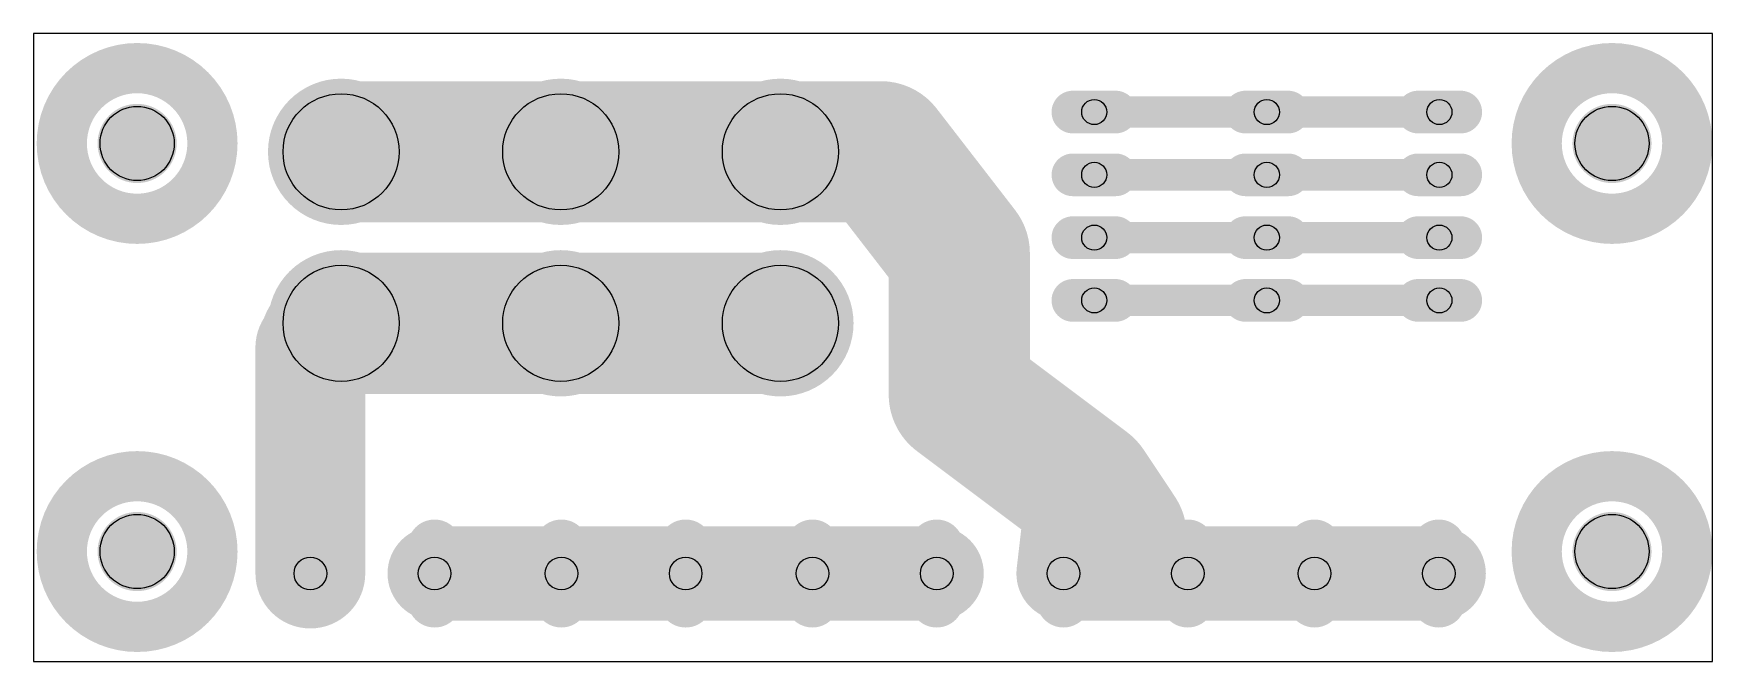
# Model space of a CAD drawing. Extents: x 0 to 67.9, y 0 to 25.4.
import ezdxf

# ---------------------------------------------------------------- set-up
doc = ezdxf.new("R2010")
doc.units = 0
for name, color, linetype in [('16', 174, 'CONTINUOUS'), ('17', 94, 'CONTINUOUS'), ('20', 178, 'CONTINUOUS'), ('30', 251, 'CONTINUOUS'), ('40', 174, 'CONTINUOUS'), ('42', 174, 'CONTINUOUS'), ('44', 251, 'CONTINUOUS')]:
    doc.layers.add(name, color=color, linetype=linetype)

# ---------------------------------------------------------------- blocks, each defined once
blk = doc.blocks.new('ROUNDP')
at = {"const_width": 0.5}
blk.add_lwpolyline([(0, -0.25, 1), (0, 0.25, 1), (0, -0.25)], format="xyb", dxfattribs=at)
blk = doc.blocks.new('LONGP100')
at = {"const_width": 1}
blk.add_lwpolyline([(-0.5, 0), (0.5, 0)], dxfattribs=at)
at = {"const_width": 0.5}
for points in [[(-0.5, 0.25, 1), (-0.5, -0.25)], [(0.5, -0.25, 1), (0.5, 0.25)]]:
    blk.add_lwpolyline(points, format="xyb", dxfattribs=at)

msp = doc.modelspace()

# ---------------------------------------------------------------- linework, layer by layer
at = {"layer": '16'}
for points, const_width in [([(12.446, 22.0458, 1), (12.446, 19.1883)], 2.8575), ([(21.336, 22.0458, 1), (21.336, 19.1883)], 2.8575), ([(21.336, 19.1883, 1), (21.336, 22.0458)], 2.8575), ([(30.226, 22.0458, 1), (30.226, 19.1883)], 2.8575), ([(30.226, 19.1883, 1), (30.226, 22.0458)], 2.8575), ([(35.4204, 21.4908, 1), (33.1596, 19.7432)], 2.8575), ([(34.29, 19.1883, 1), (34.29, 22.0458)], 2.8575), ([(42.926, 22.5425, 1), (42.926, 21.9075)], 0.635), ([(49.911, 22.5425, 1), (49.911, 21.9075)], 0.635), ([(49.911, 21.9075, 1), (49.911, 22.5425)], 0.635), ([(56.896, 21.9075, 1), (56.896, 22.5425)], 0.635), ([(42.926, 20.0025, 1), (42.926, 19.3675)], 0.635), ([(49.911, 20.0025, 1), (49.911, 19.3675)], 0.635), ([(49.911, 19.3675, 1), (49.911, 20.0025)], 0.635), ([(56.896, 19.3675, 1), (56.896, 20.0025)], 0.635), ([(38.8938, 16.51, 1), (36.0363, 16.51)], 2.8575), ([(36.3346, 15.6362, 1), (38.5954, 17.3838)], 2.8575), ([(42.926, 17.4625, 1), (42.926, 16.8275)], 0.635), ([(49.911, 17.4625, 1), (49.911, 16.8275)], 0.635), ([(49.911, 16.8275, 1), (49.911, 17.4625)], 0.635), ([(56.896, 16.8275, 1), (56.896, 17.4625)], 0.635), ([(12.446, 15.1083, 1), (12.446, 12.2508)], 2.8575), ([(21.336, 15.1083, 1), (21.336, 12.2508)], 2.8575), ([(21.336, 12.2508, 1), (21.336, 15.1083)], 2.8575), ([(30.226, 12.2508, 1), (30.226, 15.1083)], 2.8575), ([(13.2824, 12.7239, 1), (11.6096, 14.6351)], 2.54), ([(10.8841, 14.0001, 1), (12.5569, 12.0889)], 2.54), ([(12.335, 12.1186, 1), (11.106, 13.9704)], 2.2225), ([(42.926, 14.9225, 1), (42.926, 14.2875)], 0.635), ([(49.911, 14.9225, 1), (49.911, 14.2875)], 0.635), ([(49.911, 14.2875, 1), (49.911, 14.9225)], 0.635), ([(56.896, 14.2875, 1), (56.896, 14.9225)], 0.635), ([(12.3127, 12.7, 1), (10.0902, 12.7)], 2.2225), ([(10.5869, 13.6259, 1), (11.8159, 11.7741)], 2.2225), ([(38.3223, 11.938, 1), (36.6078, 9.652)], 2.8575), ([(36.0363, 10.795, 1), (38.8938, 10.795)], 2.8575), ([(43.7338, 7.7775, 1), (41.3562, 6.1925)], 2.8575), ([(41.6878, 5.842, 1), (43.4023, 8.128)], 2.8575), ([(42.2511, 6.639, 1), (41.6197, 4.8418)], 1.905), ([(42.8815, 5.6304, 1), (40.9893, 5.8504)], 1.905), ([(42.6262, 4.2875, 1), (45.0038, 5.8725)], 2.8575), ([(43.4993, 4.1814, 1), (44.1307, 5.9786)], 1.905), ([(16.2306, 4.5085, 1), (16.2306, 2.6035)], 1.905), ([(21.3614, 4.5085, 1), (21.3614, 2.6035)], 1.905), ([(21.3614, 2.6035, 1), (21.3614, 4.5085)], 1.905), ([(26.3906, 4.5085, 1), (26.3906, 2.6035)], 1.905), ([(26.3906, 2.6035, 1), (26.3906, 4.5085)], 1.905), ([(31.5214, 4.5085, 1), (31.5214, 2.6035)], 1.905), ([(31.5214, 2.6035, 1), (31.5214, 4.5085)], 1.905), ([(36.5506, 2.6035, 1), (36.5506, 4.5085)], 1.905), ([(41.6814, 4.5085, 1), (41.6814, 2.6035)], 1.905), ([(46.7106, 4.5085, 1), (46.7106, 2.6035)], 1.905), ([(46.7106, 2.6035, 1), (46.7106, 4.5085)], 1.905), ([(51.8414, 4.5085, 1), (51.8414, 2.6035)], 1.905), ([(51.8414, 2.6035, 1), (51.8414, 4.5085)], 1.905), ([(56.8706, 2.6035, 1), (56.8706, 4.5085)], 1.905), ([(10.0902, 3.556, 1), (12.3127, 3.556)], 2.2225), ([(40.7353, 3.666, 1), (42.6275, 3.446)], 1.905)]:
    msp.add_lwpolyline(points, format="xyb", dxfattribs=dict(at, const_width=const_width))
for points, const_width in [([(12.446, 20.617), (21.336, 20.617)], 5.715), ([(21.336, 20.617), (30.226, 20.617)], 5.715), ([(30.226, 20.617), (34.29, 20.617)], 5.715), ([(34.29, 20.617), (37.465, 16.51)], 5.715), ([(42.926, 22.225), (49.911, 22.225)], 1.27), ([(49.911, 22.225), (56.896, 22.225)], 1.27), ([(42.926, 19.685), (49.911, 19.685)], 1.27), ([(49.911, 19.685), (56.896, 19.685)], 1.27), ([(37.465, 16.51), (37.465, 10.795)], 5.715), ([(42.926, 17.145), (49.911, 17.145)], 1.27), ([(49.911, 17.145), (56.896, 17.145)], 1.27), ([(12.446, 13.6795), (21.336, 13.6795)], 5.715), ([(21.336, 13.6795), (30.226, 13.6795)], 5.715), ([(11.7205, 13.0445), (12.446, 13.6795)], 5.08), ([(11.2014, 12.7), (11.7205, 13.0445)], 4.445), ([(42.926, 14.605), (49.911, 14.605)], 1.27), ([(49.911, 14.605), (56.896, 14.605)], 1.27), ([(11.2014, 3.556), (11.2014, 12.7)], 4.445), ([(37.465, 10.795), (42.545, 6.985)], 5.715), ([(42.545, 6.985), (43.815, 5.08)], 5.715), ([(41.9354, 5.7404), (41.6814, 3.556)], 3.81), ([(43.815, 5.08), (41.9354, 5.7404)], 3.81), ([(16.2306, 3.556), (21.3614, 3.556)], 3.81), ([(21.3614, 3.556), (26.3906, 3.556)], 3.81), ([(26.3906, 3.556), (31.5214, 3.556)], 3.81), ([(31.5214, 3.556), (36.5506, 3.556)], 3.81), ([(41.6814, 3.556), (46.7106, 3.556)], 3.81), ([(46.7106, 3.556), (51.8414, 3.556)], 3.81), ([(51.8414, 3.556), (56.8706, 3.556)], 3.81)]:
    msp.add_lwpolyline(points, dxfattribs=dict(at, const_width=const_width))
at = {"layer": '20'}
for p, q in [((67.945, 25.4), (0, 25.4)), ((0, 25.4), (0, 0)), ((67.945, 0), (67.945, 25.4)), ((0, 0), (67.945, 0))]:
    msp.add_line(p, q, dxfattribs=at)
for centre in [(4.191, 20.955), (63.881, 20.955), (4.191, 4.445), (63.881, 4.445)]:
    msp.add_circle(centre, 1.5, dxfattribs=at)
at = {"layer": '30', "const_width": 1.6016}
for points in [[(4.191, 20.1542, 1), (4.191, 21.7558, 1), (4.191, 20.1542)], [(63.881, 20.1542, 1), (63.881, 21.7558, 1), (63.881, 20.1542)], [(4.191, 3.6442, 1), (4.191, 5.2458, 1), (4.191, 3.6442)], [(63.881, 3.6442, 1), (63.881, 5.2458, 1), (63.881, 3.6442)]]:
    msp.add_lwpolyline(points, format="xyb", dxfattribs=at)
at = {"layer": '40', "const_width": 2.032}
for points in [[(4.191, 17.907, 1), (4.191, 24.003, 1), (4.191, 17.907)], [(63.881, 17.907, 1), (63.881, 24.003, 1), (63.881, 17.907)], [(4.191, 1.397, 1), (4.191, 7.493, 1), (4.191, 1.397)], [(63.881, 1.397, 1), (63.881, 7.493, 1), (63.881, 1.397)]]:
    msp.add_lwpolyline(points, format="xyb", dxfattribs=at)
at = {"layer": '42', "const_width": 2.032}
for points in [[(4.191, 17.907, 1), (4.191, 24.003, 1), (4.191, 17.907)], [(63.881, 17.907, 1), (63.881, 24.003, 1), (63.881, 17.907)], [(4.191, 1.397, 1), (4.191, 7.493, 1), (4.191, 1.397)], [(63.881, 1.397, 1), (63.881, 7.493, 1), (63.881, 1.397)]]:
    msp.add_lwpolyline(points, format="xyb", dxfattribs=at)
at = {"layer": '44'}
for centre, radius in [((12.446, 20.617), 2.35), ((21.336, 20.617), 2.35), ((30.226, 20.617), 2.35), ((42.926, 22.225), 0.508), ((49.911, 22.225), 0.508), ((56.896, 22.225), 0.508), ((42.926, 19.685), 0.508), ((49.911, 19.685), 0.508), ((56.896, 19.685), 0.508), ((42.926, 17.145), 0.508), ((49.911, 17.145), 0.508), ((56.896, 17.145), 0.508), ((12.446, 13.6795), 2.35), ((21.336, 13.6795), 2.35), ((30.226, 13.6795), 2.35), ((42.926, 14.605), 0.508), ((49.911, 14.605), 0.508), ((56.896, 14.605), 0.508), ((11.2014, 3.556), 0.6604), ((16.2306, 3.556), 0.6604), ((21.3614, 3.556), 0.6604), ((26.3906, 3.556), 0.6604), ((31.5214, 3.556), 0.6604), ((36.5506, 3.556), 0.6604), ((41.6814, 3.556), 0.6604), ((46.7106, 3.556), 0.6604), ((51.8414, 3.556), 0.6604), ((56.8706, 3.556), 0.6604)]:
    msp.add_circle(centre, radius, dxfattribs=at)

# ---------------------------------------------------------------- block references
at = {"layer": '17'}
for name, p, xscale, yscale in [('ROUNDP', (12.446, 20.617), 5.716, 5.716), ('ROUNDP', (12.446, 20.617), 5.716, 5.716), ('ROUNDP', (21.336, 20.617), 5.716, 5.716), ('ROUNDP', (21.336, 20.617), 5.716, 5.716), ('ROUNDP', (30.226, 20.617), 5.716, 5.716), ('ROUNDP', (30.226, 20.617), 5.716, 5.716), ('LONGP100', (42.926, 22.225), 1.524, 1.524), ('LONGP100', (42.926, 22.225), 1.524, 1.524), ('LONGP100', (49.911, 22.225), 1.524, 1.524), ('LONGP100', (49.911, 22.225), 1.524, 1.524), ('LONGP100', (56.896, 22.225), 1.524, 1.524), ('LONGP100', (56.896, 22.225), 1.524, 1.524), ('LONGP100', (42.926, 19.685), 1.524, 1.524), ('LONGP100', (42.926, 19.685), 1.524, 1.524), ('LONGP100', (49.911, 19.685), 1.524, 1.524), ('LONGP100', (49.911, 19.685), 1.524, 1.524), ('LONGP100', (56.896, 19.685), 1.524, 1.524), ('LONGP100', (56.896, 19.685), 1.524, 1.524), ('LONGP100', (42.926, 17.145), 1.524, 1.524), ('LONGP100', (42.926, 17.145), 1.524, 1.524), ('LONGP100', (49.911, 17.145), 1.524, 1.524), ('LONGP100', (49.911, 17.145), 1.524, 1.524), ('LONGP100', (56.896, 17.145), 1.524, 1.524), ('LONGP100', (56.896, 17.145), 1.524, 1.524), ('ROUNDP', (12.446, 13.6795), 5.716, 5.716), ('ROUNDP', (12.446, 13.6795), 5.716, 5.716), ('ROUNDP', (21.336, 13.6795), 5.716, 5.716), ('ROUNDP', (21.336, 13.6795), 5.716, 5.716), ('ROUNDP', (30.226, 13.6795), 5.716, 5.716), ('ROUNDP', (30.226, 13.6795), 5.716, 5.716), ('LONGP100', (42.926, 14.605), 1.524, 1.524), ('LONGP100', (42.926, 14.605), 1.524, 1.524), ('LONGP100', (49.911, 14.605), 1.524, 1.524), ('LONGP100', (49.911, 14.605), 1.524, 1.524), ('LONGP100', (56.896, 14.605), 1.524, 1.524), ('LONGP100', (56.896, 14.605), 1.524, 1.524)]:
    msp.add_blockref(name, p, dxfattribs=dict(at, xscale=xscale, yscale=yscale))
at = {"layer": '17', "xscale": 1.9812, "yscale": 1.9812, "rotation": 90}
for p in [(11.2014, 3.556), (11.2014, 3.556), (16.2306, 3.556), (16.2306, 3.556), (21.3614, 3.556), (21.3614, 3.556), (26.3906, 3.556), (26.3906, 3.556), (31.5214, 3.556), (31.5214, 3.556), (36.5506, 3.556), (36.5506, 3.556), (41.6814, 3.556), (41.6814, 3.556), (46.7106, 3.556), (46.7106, 3.556), (51.8414, 3.556), (51.8414, 3.556), (56.8706, 3.556), (56.8706, 3.556)]:
    msp.add_blockref('LONGP100', p, dxfattribs=at)
at = {"layer": '30'}
for name, p, xscale, yscale in [('ROUNDP', (12.446, 20.617), 5.9192, 5.9192), ('ROUNDP', (21.336, 20.617), 5.9192, 5.9192), ('ROUNDP', (30.226, 20.617), 5.9192, 5.9192), ('LONGP100', (42.926, 22.225), 1.7272, 1.7272), ('LONGP100', (49.911, 22.225), 1.7272, 1.7272), ('LONGP100', (56.896, 22.225), 1.7272, 1.7272), ('LONGP100', (42.926, 19.685), 1.7272, 1.7272), ('LONGP100', (49.911, 19.685), 1.7272, 1.7272), ('LONGP100', (56.896, 19.685), 1.7272, 1.7272), ('LONGP100', (42.926, 17.145), 1.7272, 1.7272), ('LONGP100', (49.911, 17.145), 1.7272, 1.7272), ('LONGP100', (56.896, 17.145), 1.7272, 1.7272), ('ROUNDP', (12.446, 13.6795), 5.9192, 5.9192), ('ROUNDP', (21.336, 13.6795), 5.9192, 5.9192), ('ROUNDP', (30.226, 13.6795), 5.9192, 5.9192), ('LONGP100', (42.926, 14.605), 1.7272, 1.7272), ('LONGP100', (49.911, 14.605), 1.7272, 1.7272), ('LONGP100', (56.896, 14.605), 1.7272, 1.7272)]:
    msp.add_blockref(name, p, dxfattribs=dict(at, xscale=xscale, yscale=yscale))
at = {"layer": '30', "xscale": 2.1844, "yscale": 2.1844, "rotation": 90}
for p in [(11.2014, 3.556), (16.2306, 3.556), (21.3614, 3.556), (26.3906, 3.556), (31.5214, 3.556), (36.5506, 3.556), (41.6814, 3.556), (46.7106, 3.556), (51.8414, 3.556), (56.8706, 3.556)]:
    msp.add_blockref('LONGP100', p, dxfattribs=at)

doc.saveas('drawing.dxf')
